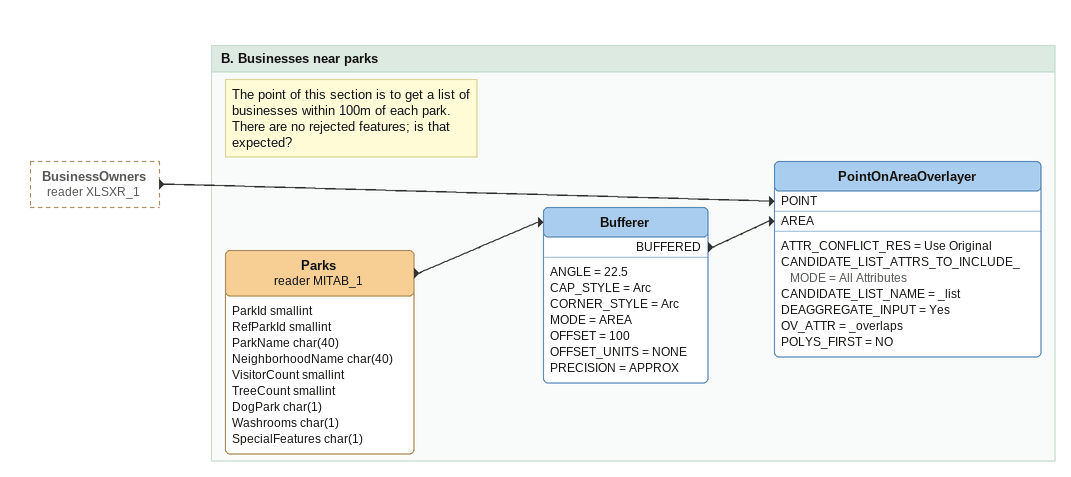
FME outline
BusinessOwners (reader XLSXR_1) [outside]
    -> PointOnAreaOverlayer [POINT]

Bookmark: B. Businesses near parks
Note: The point of this section is to get a list of businesses within 100m of each park. / There are no rejected features; is that expected?
Parks (reader MITAB_1)
    attributes: ParkId smallint, RefParkId smallint, ParkName char(40), NeighborhoodName char(40), VisitorCount smallint, TreeCount smallint, DogPark char(1), Washrooms char(1), SpecialFeatures char(1)
    -> Bufferer
Bufferer
    ANGLE = 22.5
    CAP_STYLE = Arc
    CORNER_STYLE = Arc
    MODE = AREA
    OFFSET = 100
    OFFSET_UNITS = NONE
    PRECISION = APPROX
    BUFFERED -> PointOnAreaOverlayer [AREA]
PointOnAreaOverlayer
    ATTR_CONFLICT_RES = Use Original
    CANDIDATE_LIST_ATTRS_TO_INCLUDE_MODE = All Attributes
    CANDIDATE_LIST_NAME = _list
    DEAGGREGATE_INPUT = Yes
    OV_ATTR = _overlaps
    POLYS_FIRST = NO
